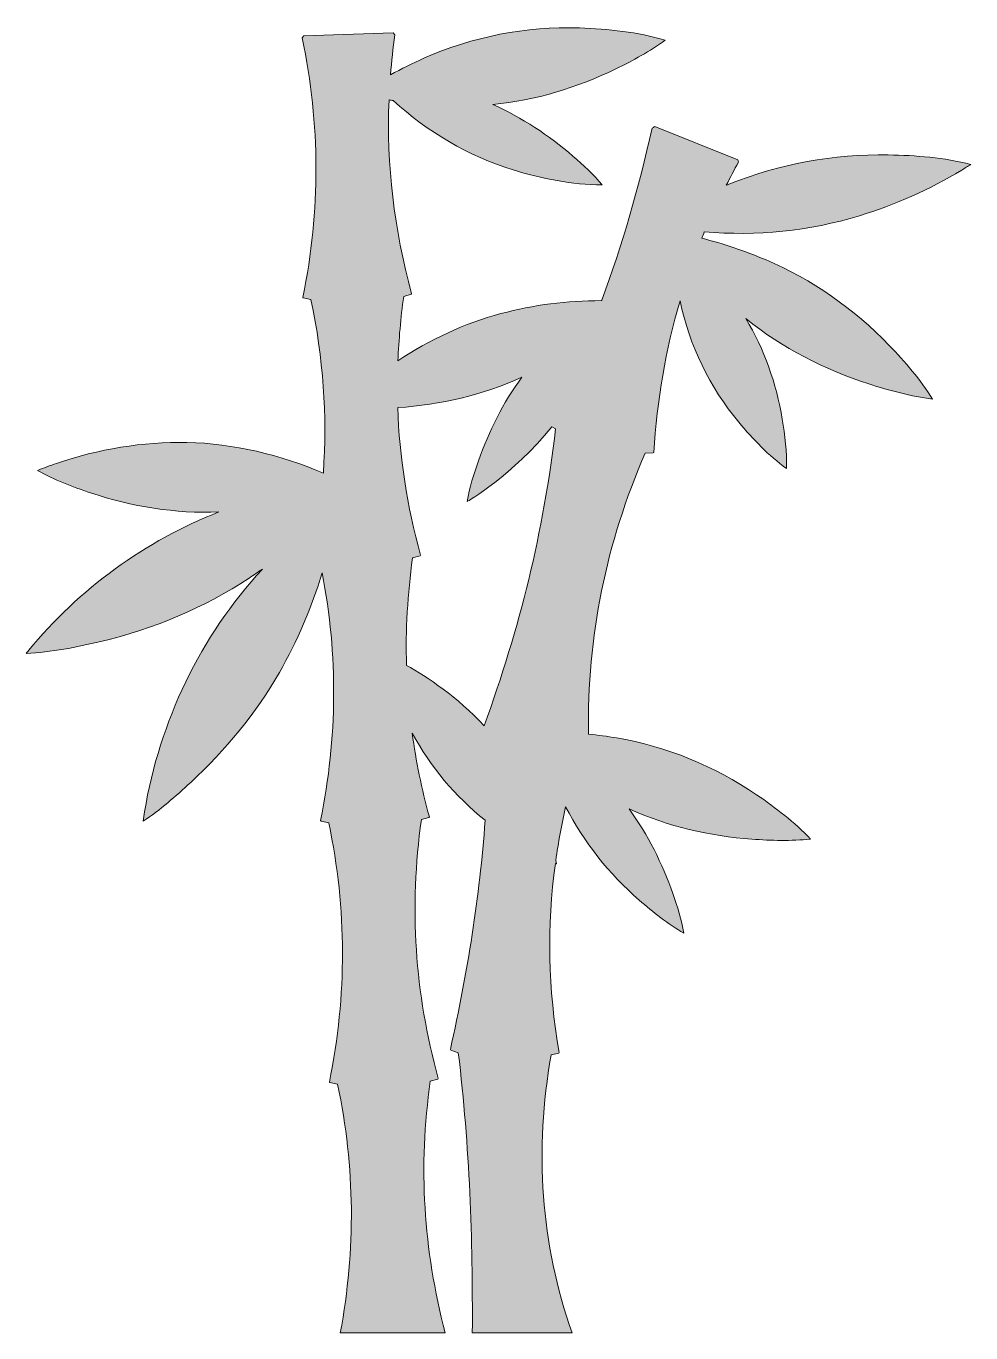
# Model space of a CAD drawing. Header units: inches. Extents: x 0 to 73, y 0 to 102.
import ezdxf

# ---------------------------------------------------------------- set-up
doc = ezdxf.new("R2010")
doc.units = ezdxf.units.IN
doc.header["$MEASUREMENT"] = 0
doc.layers.add('Layer 1', color=7, linetype='Continuous')

msp = doc.modelspace()

# ---------------------------------------------------------------- hatches: boundary and pattern name
at = {"layer": 'Layer 1', "true_color": 0x00a69c}
h = msp.add_hatch(color=134, dxfattribs=at)
h.dxf.hatch_style = 2
edge = h.paths.add_edge_path()
edge.add_spline(control_points=[(67.14, 76.87), (64.4, 79.72), (61.15, 81.99), (57.51, 83.54), (55.91, 84.22), (54.25, 84.78), (52.56, 85.21), (52.63, 85.37), (52.69, 85.54), (52.76, 85.7), (56.83, 85.37), (60.92, 85.76), (64.83, 86.96), (67.6, 87.81), (70.3, 89.01), (72.78, 90.51), (73.02, 90.66), (73.26, 90.81), (73.49, 90.96), (71.41, 91.48), (69.21, 91.66), (67.07, 91.69), (62.81, 91.77), (58.63, 90.98), (54.67, 89.42), (54.6, 89.39), (54.53, 89.36), (54.46, 89.33), (54.77, 89.94), (55.08, 90.53), (55.42, 91.12), (55.4, 91.19), (55.38, 91.26), (55.36, 91.32), (55.36, 91.32), (48.9, 93.91), (48.9, 93.91), (48.83, 93.85), (48.77, 93.82), (48.71, 93.77), (47.64, 89.08), (46.37, 84.69), (44.79, 80.39), (44.77, 80.38), (44.75, 80.37), (44.73, 80.35), (42.11, 80.35), (39.47, 80.03), (36.94, 79.34), (34.08, 78.58), (31.38, 77.3), (28.92, 75.67), (28.99, 77.32), (29.14, 79), (29.37, 80.68), (29.37, 80.68), (29.96, 80.85), (29.96, 80.85), (29.96, 80.85), (29.99, 80.89), (29.99, 80.89), (28.62, 85.94), (28.03, 90.9), (28.23, 95.98), (28.33, 95.96), (28.44, 95.94), (28.55, 95.92), (31.25, 93.49), (34.4, 91.6), (37.88, 90.53), (40.1, 89.84), (42.48, 89.37), (44.82, 89.36), (44.13, 90.17), (43.34, 90.9), (42.54, 91.6), (40.66, 93.22), (38.57, 94.61), (36.3, 95.62), (39.64, 95.94), (42.87, 96.93), (45.88, 98.39), (47.21, 99.04), (48.53, 99.76), (49.72, 100.63), (47.57, 101.25), (45.27, 101.51), (43.04, 101.58), (38.86, 101.72), (34.77, 100.9), (30.95, 99.22), (30.06, 98.83), (29.19, 98.4), (28.35, 97.93), (28.43, 98.97), (28.54, 100), (28.68, 101.05), (28.68, 101.05), (28.55, 101.19), (28.55, 101.19), (28.55, 101.19), (21.6, 100.96), (21.6, 100.96), (21.6, 100.96), (21.47, 100.8), (21.47, 100.8), (22.89, 94.01), (22.9, 87.43), (21.53, 80.6), (21.53, 80.6), (21.56, 80.57), (21.56, 80.57), (21.56, 80.57), (22.16, 80.44), (22.16, 80.44), (23.11, 75.89), (23.43, 71.43), (23.12, 66.93), (19.77, 68.35), (16.15, 69.23), (12.51, 69.31), (9.07, 69.38), (5.61, 68.79), (2.36, 67.68), (1.86, 67.51), (1.37, 67.33), (0.89, 67.12), (2.19, 66.41), (3.6, 65.86), (5, 65.39), (8.22, 64.32), (11.61, 63.76), (15, 63.9), (9.3, 61.69), (4.07, 57.87), (0.2, 53.13), (0.13, 53.05), (0.06, 52.97), (0, 52.89), (1.95, 52.99), (3.91, 53.36), (5.8, 53.82), (9.91, 54.8), (13.84, 56.42), (17.36, 58.76), (17.7, 58.99), (18.04, 59.22), (18.38, 59.46), (13.56, 54.22), (10.37, 47.59), (9.21, 40.56), (9.17, 40.31), (9.13, 40.07), (9.1, 39.82), (10.42, 40.71), (11.64, 41.77), (12.81, 42.85), (15.49, 45.36), (17.87, 48.22), (19.7, 51.4), (21.11, 53.85), (22.21, 56.47), (23.03, 59.16), (24.27, 52.69), (24.21, 46.4), (22.91, 39.88), (22.91, 39.88), (22.94, 39.84), (22.94, 39.84), (22.94, 39.84), (23.54, 39.71), (23.54, 39.71), (24.96, 32.92), (24.96, 26.34), (23.59, 19.51), (23.59, 19.51), (23.62, 19.48), (23.62, 19.48), (23.62, 19.48), (24.23, 19.35), (24.23, 19.35), (25.59, 12.84), (25.65, 6.52), (24.44, 0), (24.44, 0), (32.6, 0), (32.6, 0), (30.9, 6.52), (30.5, 12.91), (31.44, 19.59), (31.44, 19.59), (32.03, 19.76), (32.03, 19.76), (32.03, 19.76), (32.06, 19.8), (32.06, 19.8), (30.23, 26.52), (29.79, 33.08), (30.75, 39.96), (30.75, 39.96), (31.34, 40.13), (31.34, 40.13), (31.34, 40.13), (31.37, 40.16), (31.37, 40.16), (30.77, 42.35), (30.33, 44.51), (30.03, 46.68), (31.46, 44.06), (33.38, 41.77), (35.71, 39.9), (35.27, 33.92), (34.35, 28.11), (33, 22.05), (33, 22.05), (33.03, 22.01), (33.03, 22.01), (33.03, 22.01), (33.62, 21.81), (33.62, 21.81), (34.51, 14.41), (34.75, 7.43), (34.71, 0), (34.71, 0), (42.48, 0), (42.48, 0), (40.02, 6.9), (39.54, 14.26), (40.84, 21.63), (40.84, 21.63), (41.44, 21.78), (41.44, 21.78), (41.44, 21.78), (41.47, 21.82), (41.47, 21.82), (40.6, 26.75), (40.51, 31.67), (41.17, 36.54), (41.23, 36.52), (41.26, 36.51), (41.26, 36.51), (41.26, 36.51), (41.24, 36.59), (41.2, 36.76), (41.4, 38.16), (41.65, 39.57), (41.97, 40.96), (43.39, 38.18), (45.35, 35.74), (47.69, 33.69), (48.77, 32.74), (49.93, 31.83), (51.17, 31.11), (50.98, 32.16), (50.66, 33.19), (50.31, 34.19), (49.49, 36.54), (48.37, 38.78), (46.91, 40.79), (49.92, 39.42), (53.17, 38.67), (56.46, 38.43), (57.97, 38.32), (59.52, 38.28), (61.03, 38.44), (59.78, 39.75), (58.31, 40.88), (56.82, 41.89), (53.53, 44.12), (49.85, 45.65), (45.93, 46.31), (45.21, 46.44), (44.48, 46.53), (43.75, 46.6), (43.63, 54.18), (45.11, 61.46), (48.16, 68.49), (48.16, 68.49), (48.78, 68.5), (48.78, 68.5), (48.78, 68.5), (48.82, 68.53), (48.82, 68.53), (49.08, 72.59), (49.75, 76.53), (50.87, 80.34), (51.61, 76.84), (53.16, 73.63), (55.45, 70.88), (56.54, 69.56), (57.77, 68.29), (59.15, 67.28), (59.18, 68.57), (59.03, 69.87), (58.82, 71.13), (58.36, 73.88), (57.44, 76.56), (55.99, 78.95), (58.83, 76.66), (62.1, 74.99), (65.56, 73.87), (67.17, 73.35), (68.84, 72.9), (70.52, 72.68), (69.57, 74.2), (68.38, 75.59), (67.14, 76.87)], knot_values=[0, 0, 0, 0, 1, 1, 1, 2, 2, 2, 3, 3, 3, 4, 4, 4, 5, 5, 5, 6, 6, 6, 7, 7, 7, 8, 8, 8, 9, 9, 9, 10, 10, 10, 11, 11, 11, 12, 12, 12, 13, 13, 13, 14, 14, 14, 15, 15, 15, 16, 16, 16, 17, 17, 17, 18, 18, 18, 19, 19, 19, 20, 20, 20, 21, 21, 21, 22, 22, 22, 23, 23, 23, 24, 24, 24, 25, 25, 25, 26, 26, 26, 27, 27, 27, 28, 28, 28, 29, 29, 29, 30, 30, 30, 31, 31, 31, 32, 32, 32, 33, 33, 33, 34, 34, 34, 35, 35, 35, 36, 36, 36, 37, 37, 37, 38, 38, 38, 39, 39, 39, 40, 40, 40, 41, 41, 41, 42, 42, 42, 43, 43, 43, 44, 44, 44, 45, 45, 45, 46, 46, 46, 47, 47, 47, 48, 48, 48, 49, 49, 49, 50, 50, 50, 51, 51, 51, 52, 52, 52, 53, 53, 53, 54, 54, 54, 55, 55, 55, 56, 56, 56, 57, 57, 57, 58, 58, 58, 59, 59, 59, 60, 60, 60, 61, 61, 61, 62, 62, 62, 63, 63, 63, 64, 64, 64, 65, 65, 65, 66, 66, 66, 67, 67, 67, 68, 68, 68, 69, 69, 69, 70, 70, 70, 71, 71, 71, 72, 72, 72, 73, 73, 73, 74, 74, 74, 75, 75, 75, 76, 76, 76, 77, 77, 77, 78, 78, 78, 79, 79, 79, 80, 80, 80, 81, 81, 81, 82, 82, 82, 83, 83, 83, 84, 84, 84, 85, 85, 85, 86, 86, 86, 87, 87, 87, 88, 88, 88, 89, 89, 89, 90, 90, 90, 91, 91, 91, 92, 92, 92, 93, 93, 93, 94, 94, 94, 95, 95, 95, 96, 96, 96, 97, 97, 97, 98, 98, 98, 99, 99, 99, 100, 100, 100, 101, 101, 101, 102, 102, 102, 102], degree=3, periodic=1)
edge = h.paths.add_edge_path()
edge.add_spline(control_points=[(29.59, 51.96), (29.51, 54.72), (29.67, 57.49), (30.06, 60.32), (30.06, 60.32), (30.65, 60.49), (30.65, 60.49), (30.65, 60.49), (30.68, 60.53), (30.68, 60.53), (29.63, 64.38), (29.04, 68.18), (28.91, 72.02), (32.24, 72.25), (35.52, 73), (38.56, 74.39), (37.11, 72.41), (36, 70.19), (35.19, 67.88), (34.83, 66.85), (34.5, 65.79), (34.3, 64.71), (34.3, 64.71), (37.87, 66.75), (40.9, 70.53), (40.9, 70.53), (41.19, 70.36), (41.19, 70.36), (40.24, 62.3), (38.41, 54.89), (35.63, 47.26), (33.54, 49.51), (31.2, 51.06), (29.59, 51.96)], knot_values=[0, 0, 0, 0, 1, 1, 1, 2, 2, 2, 3, 3, 3, 4, 4, 4, 5, 5, 5, 6, 6, 6, 7, 7, 7, 8, 8, 8, 9, 9, 9, 10, 10, 10, 11, 11, 11, 11], degree=3, periodic=1)

# ---------------------------------------------------------------- linework, layer by layer
at = {"layer": 'Layer 1', "lineweight": 0}
for points, knots in [([(67.14, 76.87), (64.4, 79.72), (61.15, 81.99), (57.51, 83.54), (55.91, 84.22), (54.25, 84.78), (52.56, 85.21), (52.63, 85.37), (52.69, 85.54), (52.76, 85.7), (56.83, 85.37), (60.92, 85.76), (64.83, 86.96), (67.6, 87.81), (70.3, 89.01), (72.78, 90.51), (73.02, 90.66), (73.26, 90.81), (73.49, 90.96), (71.41, 91.48), (69.21, 91.66), (67.07, 91.69), (62.81, 91.77), (58.63, 90.98), (54.67, 89.42), (54.6, 89.39), (54.53, 89.36), (54.46, 89.33), (54.77, 89.94), (55.08, 90.53), (55.42, 91.12), (55.4, 91.19), (55.38, 91.26), (55.36, 91.32), (55.36, 91.32), (48.9, 93.91), (48.9, 93.91), (48.83, 93.85), (48.77, 93.82), (48.71, 93.77), (47.64, 89.08), (46.37, 84.69), (44.79, 80.39), (44.77, 80.38), (44.75, 80.37), (44.73, 80.35), (42.11, 80.35), (39.47, 80.03), (36.94, 79.34), (34.08, 78.58), (31.38, 77.3), (28.92, 75.67), (28.99, 77.32), (29.14, 79), (29.37, 80.68), (29.37, 80.68), (29.96, 80.85), (29.96, 80.85), (29.96, 80.85), (29.99, 80.89), (29.99, 80.89), (28.62, 85.94), (28.03, 90.9), (28.23, 95.98), (28.33, 95.96), (28.44, 95.94), (28.55, 95.92), (31.25, 93.49), (34.4, 91.6), (37.88, 90.53), (40.1, 89.84), (42.48, 89.37), (44.82, 89.36), (44.13, 90.17), (43.34, 90.9), (42.54, 91.6), (40.66, 93.22), (38.57, 94.61), (36.3, 95.62), (39.64, 95.94), (42.87, 96.93), (45.88, 98.39), (47.21, 99.04), (48.53, 99.76), (49.72, 100.63), (47.57, 101.25), (45.27, 101.51), (43.04, 101.58), (38.86, 101.72), (34.77, 100.9), (30.95, 99.22), (30.06, 98.83), (29.19, 98.4), (28.35, 97.93), (28.43, 98.97), (28.54, 100), (28.68, 101.05), (28.68, 101.05), (28.55, 101.19), (28.55, 101.19), (28.55, 101.19), (21.6, 100.96), (21.6, 100.96), (21.6, 100.96), (21.47, 100.8), (21.47, 100.8), (22.89, 94.01), (22.9, 87.43), (21.53, 80.6), (21.53, 80.6), (21.56, 80.57), (21.56, 80.57), (21.56, 80.57), (22.16, 80.44), (22.16, 80.44), (23.11, 75.89), (23.43, 71.43), (23.12, 66.93), (19.77, 68.35), (16.15, 69.23), (12.51, 69.31), (9.07, 69.38), (5.61, 68.79), (2.36, 67.68), (1.86, 67.51), (1.37, 67.33), (0.89, 67.12), (2.19, 66.41), (3.6, 65.86), (5, 65.39), (8.22, 64.32), (11.61, 63.76), (15, 63.9), (9.3, 61.69), (4.07, 57.87), (0.2, 53.13), (0.13, 53.05), (0.06, 52.97), (0, 52.89), (1.95, 52.99), (3.91, 53.36), (5.8, 53.82), (9.91, 54.8), (13.84, 56.42), (17.36, 58.76), (17.7, 58.99), (18.04, 59.22), (18.38, 59.46), (13.56, 54.22), (10.37, 47.59), (9.21, 40.56), (9.17, 40.31), (9.13, 40.07), (9.1, 39.82), (10.42, 40.71), (11.64, 41.77), (12.81, 42.85), (15.49, 45.36), (17.87, 48.22), (19.7, 51.4), (21.11, 53.85), (22.21, 56.47), (23.03, 59.16), (24.27, 52.69), (24.21, 46.4), (22.91, 39.88), (22.91, 39.88), (22.94, 39.84), (22.94, 39.84), (22.94, 39.84), (23.54, 39.71), (23.54, 39.71), (24.96, 32.92), (24.96, 26.34), (23.59, 19.51), (23.59, 19.51), (23.62, 19.48), (23.62, 19.48), (23.62, 19.48), (24.23, 19.35), (24.23, 19.35), (25.59, 12.84), (25.65, 6.52), (24.44, 0), (24.44, 0), (32.6, 0), (32.6, 0), (30.9, 6.52), (30.5, 12.91), (31.44, 19.59), (31.44, 19.59), (32.03, 19.76), (32.03, 19.76), (32.03, 19.76), (32.06, 19.8), (32.06, 19.8), (30.23, 26.52), (29.79, 33.08), (30.75, 39.96), (30.75, 39.96), (31.34, 40.13), (31.34, 40.13), (31.34, 40.13), (31.37, 40.16), (31.37, 40.16), (30.77, 42.35), (30.33, 44.51), (30.03, 46.68), (31.46, 44.06), (33.38, 41.77), (35.71, 39.9), (35.27, 33.92), (34.35, 28.11), (33, 22.05), (33, 22.05), (33.03, 22.01), (33.03, 22.01), (33.03, 22.01), (33.62, 21.81), (33.62, 21.81), (34.51, 14.41), (34.75, 7.43), (34.71, 0), (34.71, 0), (42.48, 0), (42.48, 0), (40.02, 6.9), (39.54, 14.26), (40.84, 21.63), (40.84, 21.63), (41.44, 21.78), (41.44, 21.78), (41.44, 21.78), (41.47, 21.82), (41.47, 21.82), (40.6, 26.75), (40.51, 31.67), (41.17, 36.54), (41.23, 36.52), (41.26, 36.51), (41.26, 36.51), (41.26, 36.51), (41.24, 36.59), (41.2, 36.76), (41.4, 38.16), (41.65, 39.57), (41.97, 40.96), (43.39, 38.18), (45.35, 35.74), (47.69, 33.69), (48.77, 32.74), (49.93, 31.83), (51.17, 31.11), (50.98, 32.16), (50.66, 33.19), (50.31, 34.19), (49.49, 36.54), (48.37, 38.78), (46.91, 40.79), (49.92, 39.42), (53.17, 38.67), (56.46, 38.43), (57.97, 38.32), (59.52, 38.28), (61.03, 38.44), (59.78, 39.75), (58.31, 40.88), (56.82, 41.89), (53.53, 44.12), (49.85, 45.65), (45.93, 46.31), (45.21, 46.44), (44.48, 46.53), (43.75, 46.6), (43.63, 54.18), (45.11, 61.46), (48.16, 68.49), (48.16, 68.49), (48.78, 68.5), (48.78, 68.5), (48.78, 68.5), (48.82, 68.53), (48.82, 68.53), (49.08, 72.59), (49.75, 76.53), (50.87, 80.34), (51.61, 76.84), (53.16, 73.63), (55.45, 70.88), (56.54, 69.56), (57.77, 68.29), (59.15, 67.28), (59.18, 68.57), (59.03, 69.87), (58.82, 71.13), (58.36, 73.88), (57.44, 76.56), (55.99, 78.95), (58.83, 76.66), (62.1, 74.99), (65.56, 73.87), (67.17, 73.35), (68.84, 72.9), (70.52, 72.68), (69.57, 74.2), (68.38, 75.59), (67.14, 76.87)], [0, 0, 0, 0, 1, 1, 1, 2, 2, 2, 3, 3, 3, 4, 4, 4, 5, 5, 5, 6, 6, 6, 7, 7, 7, 8, 8, 8, 9, 9, 9, 10, 10, 10, 11, 11, 11, 12, 12, 12, 13, 13, 13, 14, 14, 14, 15, 15, 15, 16, 16, 16, 17, 17, 17, 18, 18, 18, 19, 19, 19, 20, 20, 20, 21, 21, 21, 22, 22, 22, 23, 23, 23, 24, 24, 24, 25, 25, 25, 26, 26, 26, 27, 27, 27, 28, 28, 28, 29, 29, 29, 30, 30, 30, 31, 31, 31, 32, 32, 32, 33, 33, 33, 34, 34, 34, 35, 35, 35, 36, 36, 36, 37, 37, 37, 38, 38, 38, 39, 39, 39, 40, 40, 40, 41, 41, 41, 42, 42, 42, 43, 43, 43, 44, 44, 44, 45, 45, 45, 46, 46, 46, 47, 47, 47, 48, 48, 48, 49, 49, 49, 50, 50, 50, 51, 51, 51, 52, 52, 52, 53, 53, 53, 54, 54, 54, 55, 55, 55, 56, 56, 56, 57, 57, 57, 58, 58, 58, 59, 59, 59, 60, 60, 60, 61, 61, 61, 62, 62, 62, 63, 63, 63, 64, 64, 64, 65, 65, 65, 66, 66, 66, 67, 67, 67, 68, 68, 68, 69, 69, 69, 70, 70, 70, 71, 71, 71, 72, 72, 72, 73, 73, 73, 74, 74, 74, 75, 75, 75, 76, 76, 76, 77, 77, 77, 78, 78, 78, 79, 79, 79, 80, 80, 80, 81, 81, 81, 82, 82, 82, 83, 83, 83, 84, 84, 84, 85, 85, 85, 86, 86, 86, 87, 87, 87, 88, 88, 88, 89, 89, 89, 90, 90, 90, 91, 91, 91, 92, 92, 92, 93, 93, 93, 94, 94, 94, 95, 95, 95, 96, 96, 96, 97, 97, 97, 98, 98, 98, 99, 99, 99, 100, 100, 100, 101, 101, 101, 102, 102, 102, 102]), ([(29.59, 51.96), (29.51, 54.72), (29.67, 57.49), (30.06, 60.32), (30.06, 60.32), (30.65, 60.49), (30.65, 60.49), (30.65, 60.49), (30.68, 60.53), (30.68, 60.53), (29.63, 64.38), (29.04, 68.18), (28.91, 72.02), (32.24, 72.25), (35.52, 73), (38.56, 74.39), (37.11, 72.41), (36, 70.19), (35.19, 67.88), (34.83, 66.85), (34.5, 65.79), (34.3, 64.71), (34.3, 64.71), (37.87, 66.75), (40.9, 70.53), (40.9, 70.53), (41.19, 70.36), (41.19, 70.36), (40.24, 62.3), (38.41, 54.89), (35.63, 47.26), (33.54, 49.51), (31.2, 51.06), (29.59, 51.96)], [0, 0, 0, 0, 1, 1, 1, 2, 2, 2, 3, 3, 3, 4, 4, 4, 5, 5, 5, 6, 6, 6, 7, 7, 7, 8, 8, 8, 9, 9, 9, 10, 10, 10, 11, 11, 11, 11])]:
    msp.add_open_spline(points, degree=3, knots=knots, dxfattribs=at)

doc.saveas('drawing.dxf')
